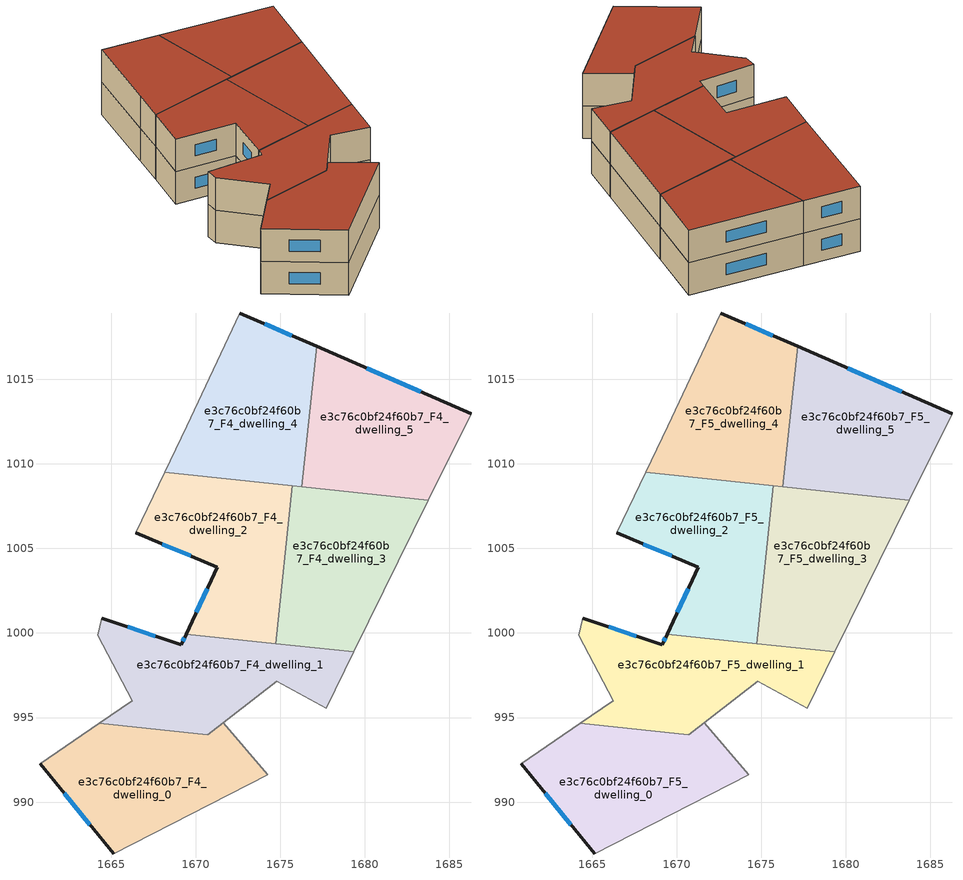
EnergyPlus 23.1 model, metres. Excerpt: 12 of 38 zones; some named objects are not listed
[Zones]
e3c76c0bf24f60b7_F4_dwelling_0
 floor to e3c76c0bf24f60b7_F3_dwelling_0 (EU_floor_Construction): 1671.63,994.71 1674.25,991.62 1665.16,986.94 1660.79,992.27 1664.3,994.66 1670.7,993.98 z12
 wall outside (EU_wall_Construction): 1660.79,992.27 1665.16,986.94 z12:15
 wall adiabatic (EU_wall_Construction): 1664.3,994.66 1660.79,992.27 / 1665.16,986.94 1674.25,991.62 1671.63,994.71 1670.7,993.98 z12:15
 wall to e3c76c0bf24f60b7_F4_dwelling_1 (EU_wall_Construction): 1670.69,993.98 1664.3,994.66 z12:15
 window (EU_Window_Construction): 1662.22,990.53 1663.74,988.67 z12.98:14.02
e3c76c0bf24f60b7_F4_dwelling_1
 floor to e3c76c0bf24f60b7_F3_dwelling_1 (EU_floor_Construction): 1679.35,998.89 1677.7,995.54 1674.78,997.14 1670.69,993.99 1664.3,994.66 1666.23,995.99 1664.21,999.86 1664.45,1000.88 1669.13,999.31 1669.43,999.94 z12
 wall outside (EU_wall_Construction): 1669.43,999.94 1669.13,999.31 1664.45,1000.88 z12:15
 wall adiabatic (EU_wall_Construction): 1664.45,1000.88 1664.21,999.86 1666.23,995.99 1664.3,994.66 / 1670.7,993.98 1674.78,997.14 1677.7,995.54 1679.35,998.89 z12:15
 wall to e3c76c0bf24f60b7_F4_dwelling_2 (EU_wall_Construction): 1674.73,999.38 1669.43,999.94 z12:15
 wall to e3c76c0bf24f60b7_F4_dwelling_3 (EU_wall_Construction): 1679.35,998.89 1674.73,999.38 z12:15
 window (EU_Window_Construction): 1667.61,999.82 1665.98,1000.37 / 1669.33,999.73 1669.23,999.51 z12.98:14.02
e3c76c0bf24f60b7_F4_dwelling_2
 floor to e3c76c0bf24f60b7_F3_dwelling_2 (EU_floor_Construction): 1675.72,1008.69 1674.73,999.38 1669.43,999.94 1671.28,1003.9 1666.44,1005.92 1668.16,1009.5 z12
 wall outside (EU_wall_Construction): 1666.44,1005.92 1671.28,1003.9 1669.43,999.94 z12:15
 wall adiabatic (EU_wall_Construction): 1668.16,1009.5 1666.44,1005.92 z12:15
 wall to e3c76c0bf24f60b7_F4_dwelling_3 (EU_wall_Construction): 1674.73,999.38 1675.72,1008.69 z12:15
 wall to e3c76c0bf24f60b7_F4_dwelling_4 (EU_wall_Construction): 1675.72,1008.69 1668.16,1009.5 z12:15
 window (EU_Window_Construction): 1670.68,1002.61 1670.03,1001.23 / 1668.02,1005.26 1669.71,1004.55 z12.98:14.02
e3c76c0bf24f60b7_F4_dwelling_3
 floor to e3c76c0bf24f60b7_F3_dwelling_3 (EU_floor_Construction): 1683.75,1007.84 1679.35,998.89 1674.73,999.38 1675.72,1008.69 z12
 wall adiabatic (EU_wall_Construction): 1679.35,998.89 1683.75,1007.84 z12:15
 wall to e3c76c0bf24f60b7_F4_dwelling_5 (EU_wall_Construction): 1683.75,1007.84 1676.28,1008.63 z12:15
 wall to e3c76c0bf24f60b7_F4_dwelling_4 (EU_wall_Construction): 1676.27,1008.63 1675.72,1008.69 z12:15
e3c76c0bf24f60b7_F4_dwelling_4
 floor to e3c76c0bf24f60b7_F3_dwelling_4 (EU_floor_Construction): 1677.16,1016.94 1676.28,1008.63 1668.16,1009.5 1669.47,1012.23 1672.6,1018.92 z12
 wall outside (EU_wall_Construction): 1677.16,1016.94 1672.6,1018.92 z12:15
 wall adiabatic (EU_wall_Construction): 1672.6,1018.92 1669.47,1012.23 1668.16,1009.5 z12:15
 wall to e3c76c0bf24f60b7_F4_dwelling_5 (EU_wall_Construction): 1676.28,1008.63 1677.16,1016.94 z12:15
 window (EU_Window_Construction): 1675.68,1017.58 1674.08,1018.27 z12.98:14.02
e3c76c0bf24f60b7_F4_dwelling_5
 floor to e3c76c0bf24f60b7_F3_dwelling_5 (EU_floor_Construction): 1686.27,1012.97 1683.75,1007.84 1676.28,1008.63 1677.16,1016.94 z12
 wall outside (EU_wall_Construction): 1686.27,1012.97 1677.16,1016.94 z12:15
 wall adiabatic (EU_wall_Construction): 1683.75,1007.84 1686.27,1012.97 z12:15
 window (EU_Window_Construction): 1683.31,1014.26 1680.12,1015.65 z12.98:14.02
e3c76c0bf24f60b7_F5_dwelling_0
 floor to e3c76c0bf24f60b7_F4_dwelling_0 (EU_floor_Construction): 1671.63,994.71 1674.25,991.62 1665.16,986.94 1660.79,992.27 1664.3,994.66 1670.7,993.98 z15
 wall outside (EU_wall_Construction): 1660.79,992.27 1665.16,986.94 z15:18
 wall adiabatic (EU_wall_Construction): 1664.3,994.66 1660.79,992.27 / 1665.16,986.94 1674.25,991.62 1671.63,994.71 1670.7,993.98 z15:18
 wall to e3c76c0bf24f60b7_F5_dwelling_1 (EU_wall_Construction): 1670.69,993.98 1664.3,994.66 z15:18
 window (EU_Window_Construction): 1662.22,990.53 1663.74,988.67 z15.98:17.02
 roof outside (EU_roof_Construction): 1674.25,991.62 1671.63,994.71 1670.7,993.98 1664.3,994.66 1660.79,992.27 1665.16,986.94 z18
e3c76c0bf24f60b7_F5_dwelling_1
 floor to e3c76c0bf24f60b7_F4_dwelling_1 (EU_floor_Construction): 1679.35,998.89 1677.7,995.54 1674.78,997.14 1670.69,993.99 1664.3,994.66 1666.23,995.99 1664.21,999.86 1664.45,1000.88 1669.13,999.31 1669.43,999.94 z15
 wall outside (EU_wall_Construction): 1669.43,999.94 1669.13,999.31 1664.45,1000.88 z15:18
 wall adiabatic (EU_wall_Construction): 1664.45,1000.88 1664.21,999.86 1666.23,995.99 1664.3,994.66 / 1670.7,993.98 1674.78,997.14 1677.7,995.54 1679.35,998.89 z15:18
 wall to e3c76c0bf24f60b7_F5_dwelling_2 (EU_wall_Construction): 1674.73,999.38 1669.43,999.94 z15:18
 wall to e3c76c0bf24f60b7_F5_dwelling_3 (EU_wall_Construction): 1679.35,998.89 1674.73,999.38 z15:18
 window (EU_Window_Construction): 1667.61,999.82 1665.98,1000.37 / 1669.33,999.73 1669.23,999.51 z15.98:17.02
 roof outside (EU_roof_Construction): 1677.7,995.54 1679.35,998.89 1669.43,999.94 1669.13,999.31 1664.45,1000.88 1664.21,999.86 1666.23,995.99 1664.3,994.66 1670.69,993.99 1674.78,997.14 z18
e3c76c0bf24f60b7_F5_dwelling_2
 floor to e3c76c0bf24f60b7_F4_dwelling_2 (EU_floor_Construction): 1675.72,1008.69 1674.73,999.38 1669.43,999.94 1671.28,1003.9 1666.44,1005.92 1668.16,1009.5 z15
 wall outside (EU_wall_Construction): 1666.44,1005.92 1671.28,1003.9 1669.43,999.94 z15:18
 wall adiabatic (EU_wall_Construction): 1668.16,1009.5 1666.44,1005.92 z15:18
 wall to e3c76c0bf24f60b7_F5_dwelling_3 (EU_wall_Construction): 1674.73,999.38 1675.72,1008.69 z15:18
 wall to e3c76c0bf24f60b7_F5_dwelling_4 (EU_wall_Construction): 1675.72,1008.69 1668.16,1009.5 z15:18
 window (EU_Window_Construction): 1670.68,1002.61 1670.03,1001.23 / 1668.02,1005.26 1669.71,1004.55 z15.98:17.02
 roof outside (EU_roof_Construction): 1674.73,999.38 1675.72,1008.69 1668.16,1009.5 1666.44,1005.92 1671.28,1003.9 1669.43,999.94 z18
e3c76c0bf24f60b7_F5_dwelling_3
 floor to e3c76c0bf24f60b7_F4_dwelling_3 (EU_floor_Construction): 1683.75,1007.84 1679.35,998.89 1674.73,999.38 1675.72,1008.69 z15
 wall adiabatic (EU_wall_Construction): 1679.35,998.89 1683.75,1007.84 z15:18
 wall to e3c76c0bf24f60b7_F5_dwelling_5 (EU_wall_Construction): 1683.75,1007.84 1676.28,1008.63 z15:18
 wall to e3c76c0bf24f60b7_F5_dwelling_4 (EU_wall_Construction): 1676.27,1008.63 1675.72,1008.69 z15:18
 roof outside (EU_roof_Construction): 1679.35,998.89 1683.75,1007.84 1675.72,1008.69 1674.73,999.38 z18
e3c76c0bf24f60b7_F5_dwelling_4
 floor to e3c76c0bf24f60b7_F4_dwelling_4 (EU_floor_Construction): 1677.16,1016.94 1676.28,1008.63 1668.16,1009.5 1669.47,1012.23 1672.6,1018.92 z15
 wall outside (EU_wall_Construction): 1677.16,1016.94 1672.6,1018.92 z15:18
 wall adiabatic (EU_wall_Construction): 1672.6,1018.92 1669.47,1012.23 1668.16,1009.5 z15:18
 wall to e3c76c0bf24f60b7_F5_dwelling_5 (EU_wall_Construction): 1676.28,1008.63 1677.16,1016.94 z15:18
 window (EU_Window_Construction): 1675.68,1017.58 1674.08,1018.27 z15.98:17.02
 roof outside (EU_roof_Construction): 1676.28,1008.63 1677.16,1016.94 1672.6,1018.92 1669.47,1012.23 1668.16,1009.5 z18
e3c76c0bf24f60b7_F5_dwelling_5
 floor to e3c76c0bf24f60b7_F4_dwelling_5 (EU_floor_Construction): 1686.27,1012.97 1683.75,1007.84 1676.28,1008.63 1677.16,1016.94 z15
 wall outside (EU_wall_Construction): 1686.27,1012.97 1677.16,1016.94 z15:18
 wall adiabatic (EU_wall_Construction): 1683.75,1007.84 1686.27,1012.97 z15:18
 window (EU_Window_Construction): 1683.31,1014.26 1680.12,1015.65 z15.98:17.02
 roof outside (EU_roof_Construction): 1683.75,1007.84 1686.27,1012.97 1677.16,1016.94 1676.28,1008.63 z18
[Building]
EU S2 Campaign: North Axis=0; Terrain=City; Solar Distribution=FullExterior
[Site:Location]
Bologna: Latitude=44.5; Longitude=11.25; Time Zone=1; Elevation=37
[SizingPeriod:WeatherFileDays]
AnnualSizingPeriod: Begin Month=1; Begin Day of Month=1; End Month=12; End Day of Month=31; Day of Week for Start Day=Monday; Use Weather File Daylight Saving Period=No; Use Weather File Rain and Snow Indicators=No
[MATERIAL]
EU_InternalMass_Material: Roughness=MediumRough; Thickness=0.1; Conductivity=1; Density=1800; Specific Heat=900; Thermal Absorptance=0.9; Solar Absorptance=0.7; Visible Absorptance=0.7
[MATERIAL:NOMASS] Roughness=MediumRough; Thermal Absorptance=0.9; Solar Absorptance=0.7; Visible Absorptance=0.7
Name | Thermal Resistance
EU_wall_NoMass | 0.905828
EU_roof_NoMass | 0.37593
EU_floor_NoMass | 0.67114
[WINDOWMATERIAL:SIMPLEGLAZINGSYSTEM]
EU_Window_SimpleGlazing: UFactor=4.52486; Solar Heat Gain Coefficient=0.85; Visible Transmittance=0.85
[CONSTRUCTION]
EU_wall_Construction: EU_wall_NoMass
EU_roof_Construction: EU_roof_NoMass
EU_floor_Construction: EU_floor_NoMass
EU_Window_Construction: EU_Window_SimpleGlazing
EU_InternalMass_Construction: EU_InternalMass_Material
[ZONE] Type=1; Multiplier=1; Ceiling Height=autocalculate; Floor Area=autocalculate; Part of Total Floor Area=Yes
Name | Volume
e3c76c0bf24f60b7_F4_dwelling_0; e3c76c0bf24f60b7_F5_dwelling_0 | 181.445
e3c76c0bf24f60b7_F4_dwelling_1; e3c76c0bf24f60b7_F5_dwelling_1 | 178.393
e3c76c0bf24f60b7_F4_dwelling_2; e3c76c0bf24f60b7_F5_dwelling_2 | 178.808
e3c76c0bf24f60b7_F4_dwelling_3; e3c76c0bf24f60b7_F5_dwelling_3 | 178.793
e3c76c0bf24f60b7_F4_dwelling_4; e3c76c0bf24f60b7_F5_dwelling_4 | 179.339
e3c76c0bf24f60b7_F4_dwelling_5; e3c76c0bf24f60b7_F5_dwelling_5 | 179.37
[INTERNALMASS] Construction=EU_InternalMass_Construction
Name | Zone or ZoneList | Surface Area
e3c76c0bf24f60b7_F4_dwelling_0_EU_InternalMass | e3c76c0bf24f60b7_F4_dwelling_0 | 60.4821
e3c76c0bf24f60b7_F4_dwelling_1_EU_InternalMass | e3c76c0bf24f60b7_F4_dwelling_1 | 59.4751
e3c76c0bf24f60b7_F4_dwelling_2_EU_InternalMass | e3c76c0bf24f60b7_F4_dwelling_2 | 59.602
e3c76c0bf24f60b7_F4_dwelling_3_EU_InternalMass | e3c76c0bf24f60b7_F4_dwelling_3 | 59.5992
e3c76c0bf24f60b7_F4_dwelling_4_EU_InternalMass | e3c76c0bf24f60b7_F4_dwelling_4 | 59.7784
e3c76c0bf24f60b7_F4_dwelling_5_EU_InternalMass | e3c76c0bf24f60b7_F4_dwelling_5 | 59.7904
e3c76c0bf24f60b7_F5_dwelling_0_EU_InternalMass | e3c76c0bf24f60b7_F5_dwelling_0 | 60.4821
e3c76c0bf24f60b7_F5_dwelling_1_EU_InternalMass | e3c76c0bf24f60b7_F5_dwelling_1 | 59.4751
e3c76c0bf24f60b7_F5_dwelling_2_EU_InternalMass | e3c76c0bf24f60b7_F5_dwelling_2 | 59.602
e3c76c0bf24f60b7_F5_dwelling_3_EU_InternalMass | e3c76c0bf24f60b7_F5_dwelling_3 | 59.5992
e3c76c0bf24f60b7_F5_dwelling_4_EU_InternalMass | e3c76c0bf24f60b7_F5_dwelling_4 | 59.7784
e3c76c0bf24f60b7_F5_dwelling_5_EU_InternalMass | e3c76c0bf24f60b7_F5_dwelling_5 | 59.7904
[OTHEREQUIPMENT] Fuel Type=Electricity; Design Level Calculation Method=Watts/Area; Power per Zone Floor Area=1; Fraction Latent=0; Fraction Radiant=0; Fraction Lost=0; Carbon Dioxide Generation Rate=0; EndUse Subcategory=EU_Step8_InternalGains
Name | Zone or ZoneList or Space or SpaceList | Schedule
EU_Step8_InternalGain_e3c76c0bf24f60b7_F4_dwelling_0_f000 | e3c76c0bf24f60b7_F4_dwelling_0 | EU_Step8_GainSchedule_e3c76c0bf24f60b7_F4_dwelling_0_f000
EU_Step8_InternalGain_e3c76c0bf24f60b7_F4_dwelling_1_f000 | e3c76c0bf24f60b7_F4_dwelling_1 | EU_Step8_GainSchedule_e3c76c0bf24f60b7_F4_dwelling_1_f000
EU_Step8_InternalGain_e3c76c0bf24f60b7_F4_dwelling_2_f000 | e3c76c0bf24f60b7_F4_dwelling_2 | EU_Step8_GainSchedule_e3c76c0bf24f60b7_F4_dwelling_2_f000
EU_Step8_InternalGain_e3c76c0bf24f60b7_F4_dwelling_3_f000 | e3c76c0bf24f60b7_F4_dwelling_3 | EU_Step8_GainSchedule_e3c76c0bf24f60b7_F4_dwelling_3_f000
EU_Step8_InternalGain_e3c76c0bf24f60b7_F4_dwelling_4_f000 | e3c76c0bf24f60b7_F4_dwelling_4 | EU_Step8_GainSchedule_e3c76c0bf24f60b7_F4_dwelling_4_f000
EU_Step8_InternalGain_e3c76c0bf24f60b7_F4_dwelling_5_f000 | e3c76c0bf24f60b7_F4_dwelling_5 | EU_Step8_GainSchedule_e3c76c0bf24f60b7_F4_dwelling_5_f000
EU_Step8_InternalGain_e3c76c0bf24f60b7_F5_dwelling_0_f000 | e3c76c0bf24f60b7_F5_dwelling_0 | EU_Step8_GainSchedule_e3c76c0bf24f60b7_F5_dwelling_0_f000
EU_Step8_InternalGain_e3c76c0bf24f60b7_F5_dwelling_1_f000 | e3c76c0bf24f60b7_F5_dwelling_1 | EU_Step8_GainSchedule_e3c76c0bf24f60b7_F5_dwelling_1_f000
EU_Step8_InternalGain_e3c76c0bf24f60b7_F5_dwelling_2_f000 | e3c76c0bf24f60b7_F5_dwelling_2 | EU_Step8_GainSchedule_e3c76c0bf24f60b7_F5_dwelling_2_f000
EU_Step8_InternalGain_e3c76c0bf24f60b7_F5_dwelling_3_f000 | e3c76c0bf24f60b7_F5_dwelling_3 | EU_Step8_GainSchedule_e3c76c0bf24f60b7_F5_dwelling_3_f000
EU_Step8_InternalGain_e3c76c0bf24f60b7_F5_dwelling_4_f000 | e3c76c0bf24f60b7_F5_dwelling_4 | EU_Step8_GainSchedule_e3c76c0bf24f60b7_F5_dwelling_4_f000
EU_Step8_InternalGain_e3c76c0bf24f60b7_F5_dwelling_5_f000 | e3c76c0bf24f60b7_F5_dwelling_5 | EU_Step8_GainSchedule_e3c76c0bf24f60b7_F5_dwelling_5_f000
[ZONEVENTILATION:DESIGNFLOWRATE] Schedule=EU_AlwaysOn; Design Flow Rate Calculation Method=AirChanges/Hour; Air Changes per Hour=0.73129; Ventilation Type=Natural; Fan Pressure Rise=0; Fan Total Efficiency=1; Constant Term Coefficient=1; Temperature Term Coefficient=0; Velocity Term Coefficient=0; Velocity Squared Term Coefficient=0; Minimum Indoor Temperature=-100; Maximum Indoor Temperature=100; Delta Temperature=-100; Minimum Outdoor Temperature=-100; Maximum Outdoor Temperature=100; Maximum Wind Speed=40
Name | Zone or ZoneList or Space or SpaceList
EU_ConstantAir_e3c76c0bf24f60b7_F4_dwelling_0 | e3c76c0bf24f60b7_F4_dwelling_0
EU_ConstantAir_e3c76c0bf24f60b7_F4_dwelling_1 | e3c76c0bf24f60b7_F4_dwelling_1
EU_ConstantAir_e3c76c0bf24f60b7_F4_dwelling_2 | e3c76c0bf24f60b7_F4_dwelling_2
EU_ConstantAir_e3c76c0bf24f60b7_F4_dwelling_3 | e3c76c0bf24f60b7_F4_dwelling_3
EU_ConstantAir_e3c76c0bf24f60b7_F4_dwelling_4 | e3c76c0bf24f60b7_F4_dwelling_4
EU_ConstantAir_e3c76c0bf24f60b7_F4_dwelling_5 | e3c76c0bf24f60b7_F4_dwelling_5
EU_ConstantAir_e3c76c0bf24f60b7_F5_dwelling_0 | e3c76c0bf24f60b7_F5_dwelling_0
EU_ConstantAir_e3c76c0bf24f60b7_F5_dwelling_1 | e3c76c0bf24f60b7_F5_dwelling_1
EU_ConstantAir_e3c76c0bf24f60b7_F5_dwelling_2 | e3c76c0bf24f60b7_F5_dwelling_2
EU_ConstantAir_e3c76c0bf24f60b7_F5_dwelling_3 | e3c76c0bf24f60b7_F5_dwelling_3
EU_ConstantAir_e3c76c0bf24f60b7_F5_dwelling_4 | e3c76c0bf24f60b7_F5_dwelling_4
EU_ConstantAir_e3c76c0bf24f60b7_F5_dwelling_5 | e3c76c0bf24f60b7_F5_dwelling_5
[HVACTEMPLATE:ZONE:IDEALLOADSAIRSYSTEM] System Availability Schedule=EU_AlwaysOn; Maximum Heating Supply Air Temperature=50; Minimum Cooling Supply Air Temperature=13; Maximum Heating Supply Air Humidity Ratio=0.0156; Minimum Cooling Supply Air Humidity Ratio=0.0077; Heating Limit=NoLimit; Cooling Limit=NoLimit; Heating Availability Schedule=EU_AlwaysOn; Cooling Availability Schedule=EU_CoolingOff; Dehumidification Control Type=ConstantSensibleHeatRatio; Cooling Sensible Heat Ratio=0.7; Dehumidification Setpoint=60; Humidification Control Type=None; Humidification Setpoint=30; Outdoor Air Method=None; Outdoor Air Flow Rate per Person=0.00944; Outdoor Air Flow Rate per Zone Floor Area=0; Outdoor Air Flow Rate per Zone=0; Demand Controlled Ventilation Type=None; Outdoor Air Economizer Type=NoEconomizer; Heat Recovery Type=None; Sensible Heat Recovery Effectiveness=0.7; Latent Heat Recovery Effectiveness=0.65
Name | Template Thermostat
e3c76c0bf24f60b7_F4_dwelling_0 | EU_HeatOnly_e3c76c0bf24f60b7_F4_dwelling_0
e3c76c0bf24f60b7_F4_dwelling_1 | EU_HeatOnly_e3c76c0bf24f60b7_F4_dwelling_1
e3c76c0bf24f60b7_F4_dwelling_2 | EU_HeatOnly_e3c76c0bf24f60b7_F4_dwelling_2
e3c76c0bf24f60b7_F4_dwelling_3 | EU_HeatOnly_e3c76c0bf24f60b7_F4_dwelling_3
e3c76c0bf24f60b7_F4_dwelling_4 | EU_HeatOnly_e3c76c0bf24f60b7_F4_dwelling_4
e3c76c0bf24f60b7_F4_dwelling_5 | EU_HeatOnly_e3c76c0bf24f60b7_F4_dwelling_5
e3c76c0bf24f60b7_F5_dwelling_0 | EU_HeatOnly_e3c76c0bf24f60b7_F5_dwelling_0
e3c76c0bf24f60b7_F5_dwelling_1 | EU_HeatOnly_e3c76c0bf24f60b7_F5_dwelling_1
e3c76c0bf24f60b7_F5_dwelling_2 | EU_HeatOnly_e3c76c0bf24f60b7_F5_dwelling_2
e3c76c0bf24f60b7_F5_dwelling_3 | EU_HeatOnly_e3c76c0bf24f60b7_F5_dwelling_3
e3c76c0bf24f60b7_F5_dwelling_4 | EU_HeatOnly_e3c76c0bf24f60b7_F5_dwelling_4
e3c76c0bf24f60b7_F5_dwelling_5 | EU_HeatOnly_e3c76c0bf24f60b7_F5_dwelling_5
[SIZING:ZONE] Zone Cooling Design Supply Air Temperature Input Method=SupplyAirTemperature; Zone Cooling Design Supply Air Temperature=13; Zone Heating Design Supply Air Temperature Input Method=SupplyAirTemperature; Zone Heating Design Supply Air Temperature=50; Zone Cooling Design Supply Air Humidity Ratio=0.008; Zone Heating Design Supply Air Humidity Ratio=0.008; Cooling Design Air Flow Method=DesignDay; Cooling Design Air Flow Rate=0; Cooling Minimum Air Flow per Zone Floor Area=0.000762; Cooling Minimum Air Flow=0; Cooling Minimum Air Flow Fraction=0.2; Heating Design Air Flow Method=DesignDay; Heating Design Air Flow Rate=0; Heating Maximum Air Flow per Zone Floor Area=0.002032; Heating Maximum Air Flow=0.141576; Heating Maximum Air Flow Fraction=0.3; Account for Dedicated Outdoor Air System=No; Dedicated Outdoor Air System Control Strategy=NeutralSupplyAir; Dedicated Outdoor Air Low Setpoint Temperature for Design=autosize; Dedicated Outdoor Air High Setpoint Temperature for Design=autosize; Zone Load Sizing Method=Sensible Load Only No Latent Load; Zone Latent Cooling Design Supply Air Humidity Ratio Input Method=HumidityRatioDifference; Zone Cooling Design Supply Air Humidity Ratio Difference=0.005; Zone Latent Heating Design Supply Air Humidity Ratio Input Method=HumidityRatioDifference; Zone Humidification Design Supply Air Humidity Ratio Difference=0.005
e3c76c0bf24f60b7_F4_dwelling_0; e3c76c0bf24f60b7_F4_dwelling_1; e3c76c0bf24f60b7_F4_dwelling_2; e3c76c0bf24f60b7_F4_dwelling_3; e3c76c0bf24f60b7_F4_dwelling_4; e3c76c0bf24f60b7_F4_dwelling_5; e3c76c0bf24f60b7_F5_dwelling_0; e3c76c0bf24f60b7_F5_dwelling_1; e3c76c0bf24f60b7_F5_dwelling_2; e3c76c0bf24f60b7_F5_dwelling_3; e3c76c0bf24f60b7_F5_dwelling_4; e3c76c0bf24f60b7_F5_dwelling_5
[SCHEDULE:CONSTANT]
Name | Hourly Value
EU_AlwaysOn | 1
EU_CoolingOff | 0
[SCHEDULE:FILE] Column Number=1; Rows to Skip at Top=0; Number of Hours of Data=8760; Column Separator=Comma; Interpolate to Timestep=No; Minutes per Item=60; Adjust Schedule for Daylight Savings=Yes
Name | File
EU_Step8_GainSchedule_e3c76c0bf24f60b7_F4_dwelling_0_f000 | ../../schedules/e3c76c0bf24f60b7/e3c76c0bf24f60b7_F4_dwelling_0_f000_gain.csv
EU_Step8_GainSchedule_e3c76c0bf24f60b7_F4_dwelling_1_f000 | ../../schedules/e3c76c0bf24f60b7/e3c76c0bf24f60b7_F4_dwelling_1_f000_gain.csv
EU_Step8_GainSchedule_e3c76c0bf24f60b7_F4_dwelling_2_f000 | ../../schedules/e3c76c0bf24f60b7/e3c76c0bf24f60b7_F4_dwelling_2_f000_gain.csv
EU_Step8_GainSchedule_e3c76c0bf24f60b7_F4_dwelling_3_f000 | ../../schedules/e3c76c0bf24f60b7/e3c76c0bf24f60b7_F4_dwelling_3_f000_gain.csv
EU_Step8_GainSchedule_e3c76c0bf24f60b7_F4_dwelling_4_f000 | ../../schedules/e3c76c0bf24f60b7/e3c76c0bf24f60b7_F4_dwelling_4_f000_gain.csv
EU_Step8_GainSchedule_e3c76c0bf24f60b7_F4_dwelling_5_f000 | ../../schedules/e3c76c0bf24f60b7/e3c76c0bf24f60b7_F4_dwelling_5_f000_gain.csv
EU_Step8_GainSchedule_e3c76c0bf24f60b7_F5_dwelling_0_f000 | ../../schedules/e3c76c0bf24f60b7/e3c76c0bf24f60b7_F5_dwelling_0_f000_gain.csv
EU_Step8_GainSchedule_e3c76c0bf24f60b7_F5_dwelling_1_f000 | ../../schedules/e3c76c0bf24f60b7/e3c76c0bf24f60b7_F5_dwelling_1_f000_gain.csv
EU_Step8_GainSchedule_e3c76c0bf24f60b7_F5_dwelling_2_f000 | ../../schedules/e3c76c0bf24f60b7/e3c76c0bf24f60b7_F5_dwelling_2_f000_gain.csv
EU_Step8_GainSchedule_e3c76c0bf24f60b7_F5_dwelling_3_f000 | ../../schedules/e3c76c0bf24f60b7/e3c76c0bf24f60b7_F5_dwelling_3_f000_gain.csv
EU_Step8_GainSchedule_e3c76c0bf24f60b7_F5_dwelling_4_f000 | ../../schedules/e3c76c0bf24f60b7/e3c76c0bf24f60b7_F5_dwelling_4_f000_gain.csv
EU_Step8_GainSchedule_e3c76c0bf24f60b7_F5_dwelling_5_f000 | ../../schedules/e3c76c0bf24f60b7/e3c76c0bf24f60b7_F5_dwelling_5_f000_gain.csv
